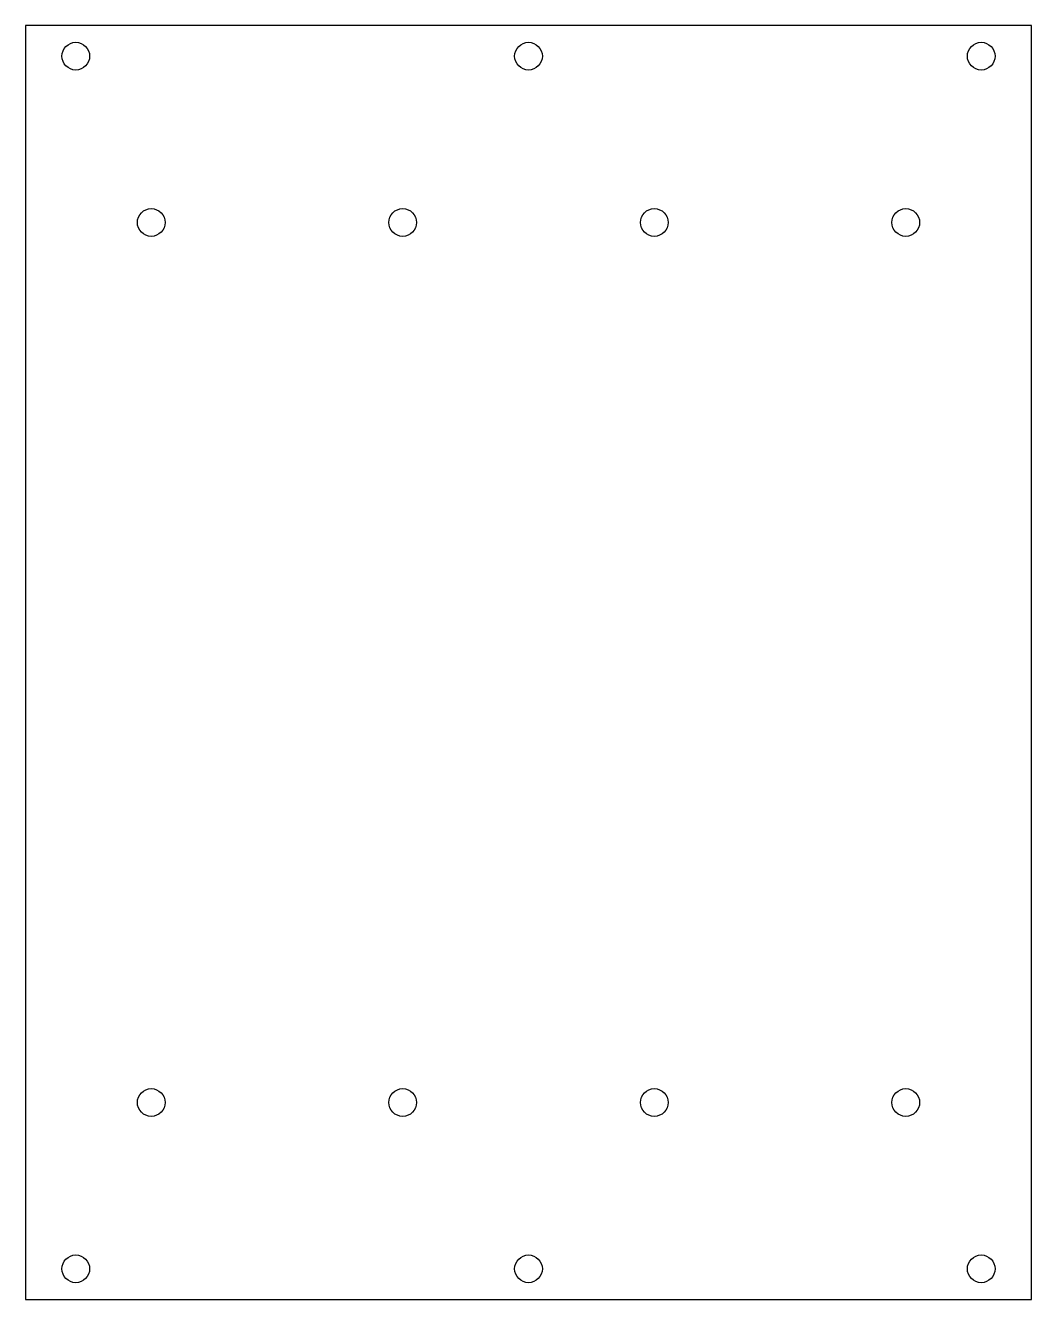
# Model space of a CAD drawing. Header units: millimetres. Extents: x 0 to 102, y 0 to 129.
import ezdxf

# ---------------------------------------------------------------- set-up
doc = ezdxf.new("R2010")
doc.units = ezdxf.units.MM

msp = doc.modelspace()

# ---------------------------------------------------------------- linework, layer by layer
msp.add_lwpolyline([(0, 0), (101.6, 0), (101.6, 128.7), (0, 128.7)], close=True)
for centre in [(5.08, 125.6), (50.8, 125.6), (96.52, 125.6), (12.7, 108.8), (38.1, 108.8), (63.5, 108.8), (88.9, 108.8), (12.7, 19.9), (38.1, 19.9), (63.5, 19.9), (88.9, 19.9), (5.08, 3.1), (50.8, 3.1), (96.52, 3.1)]:
    msp.add_circle(centre, 1.4)

doc.saveas('drawing.dxf')
